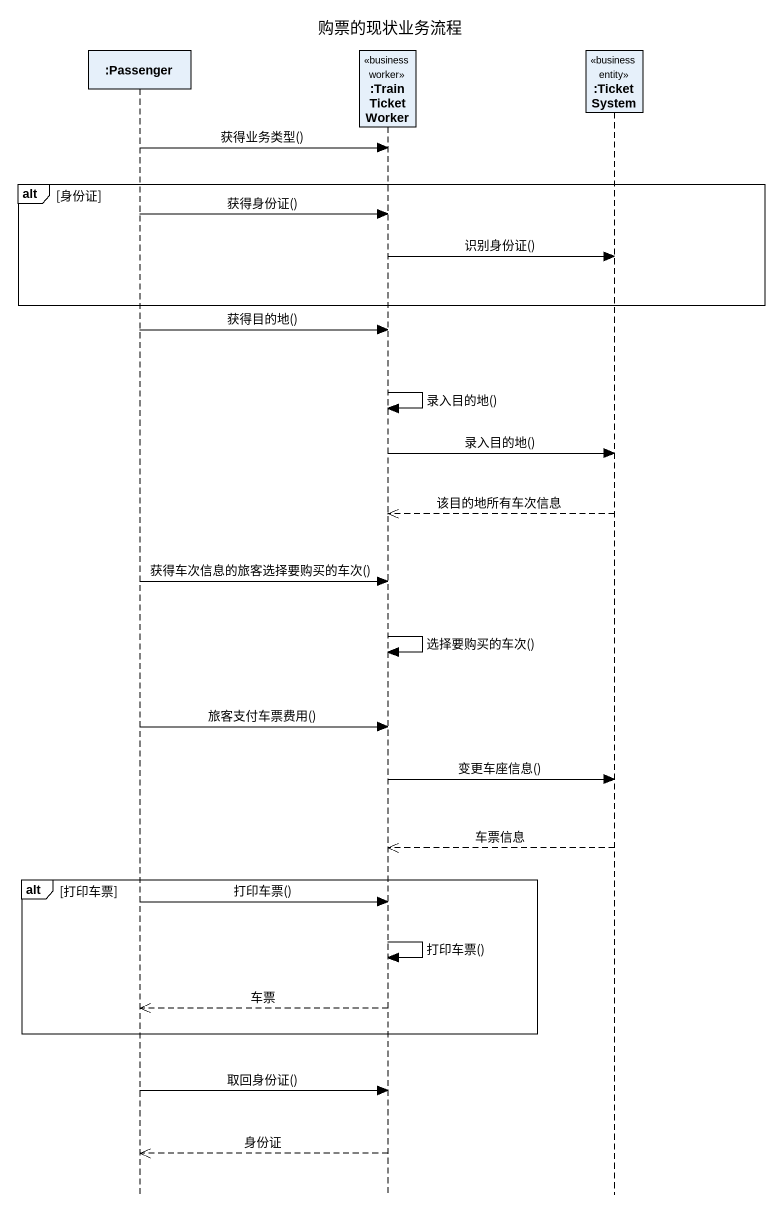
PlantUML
@startuml
title 购票的现状业务流程
hide footbox
participant ":Passenger" as Passenger
participant ":TrainTicketWorker" as TrainTicketWorker <<business worker>>
participant ":TicketSystem" as TicketSystem <<business entity>>

Passenger -> TrainTicketWorker : 获得业务类型()
alt 身份证
  Passenger -> TrainTicketWorker : 获得身份证()
  TrainTicketWorker -> TicketSystem : 识别身份证()
end
Passenger -> TrainTicketWorker : 获得目的地()
TrainTicketWorker -> TrainTicketWorker : 录入目的地()
TrainTicketWorker -> TicketSystem : 录入目的地()
TicketSystem -->> TrainTicketWorker : 该目的地所有车次信息
Passenger -> TrainTicketWorker : 获得车次信息的旅客选择要购买的车次()
TrainTicketWorker -> TrainTicketWorker : 选择要购买的车次()
Passenger -> TrainTicketWorker : 旅客支付车票费用()
TrainTicketWorker -> TicketSystem : 变更车座信息()
TicketSystem -->> TrainTicketWorker : 车票信息
alt 打印车票
  Passenger -> TrainTicketWorker : 打印车票()
  TrainTicketWorker -> TrainTicketWorker : 打印车票()
  TrainTicketWorker -->> Passenger : 车票
end
Passenger -> TrainTicketWorker : 取回身份证()
TrainTicketWorker -->> Passenger : 身份证
@enduml
